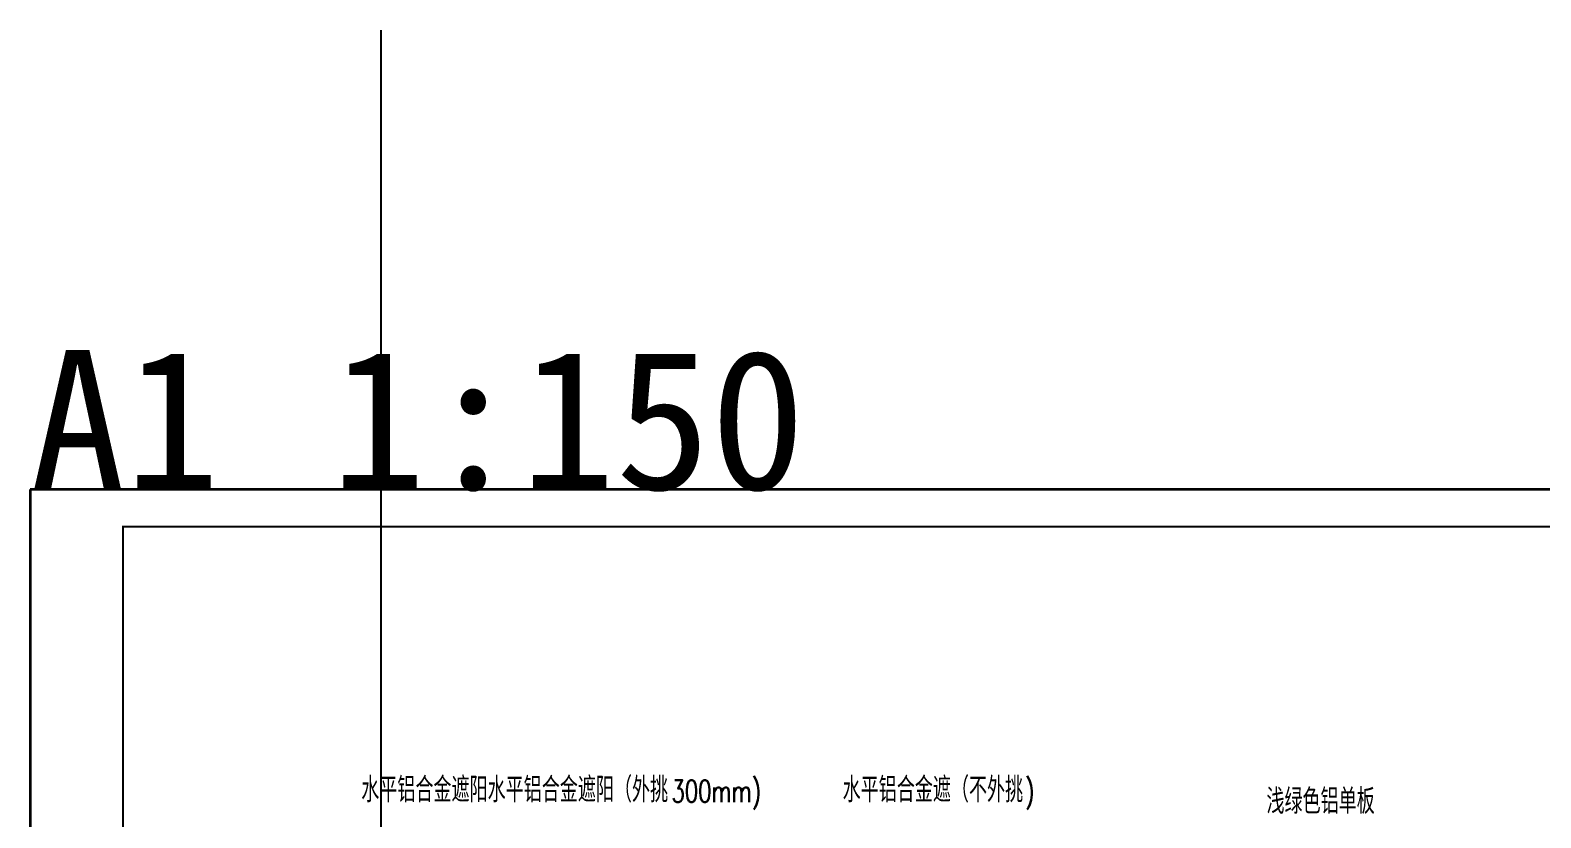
# Model space of a CAD drawing. Header units: millimetres. Extents: x 708158 to 1984082, y -168213 to -53.
# Drawn here: x 708158 to 769185, y -31853 to -53 of the extents above; entities that cross this region are included whole.
import ezdxf

# ---------------------------------------------------------------- set-up
doc = ezdxf.new("R2010")
doc.units = ezdxf.units.MM
doc.header["$LTSCALE"] = 1000
doc.layers.get('0').update_dxf_attribs({"color": 8})
doc.layers.add('PUB_TEXT', color=7, linetype='Continuous')
doc.layers.add('WINDOW', color=4, linetype='Continuous')
doc.layers.add('图框', color=4, linetype='Continuous', lineweight=35)
doc.styles.add('_TCH_DIM', font='SIMPLEX', dxfattribs={"bigfont": 'GBCBIG'})
doc.styles.add('中元黑体', font='simhei.ttf')

# ---------------------------------------------------------------- blocks, each defined once
blk = doc.blocks.new('A$C998f5811')
at = {"layer": '图框', "color": 4}
for p, q in [((-126150, 89100), (-126150, 0)), ((0, 89100), (-126150, 89100))]:
    blk.add_line(p, q, dxfattribs=at)
at = {"layer": '图框', "color": 4, "const_width": 74.2}
blk.add_lwpolyline([(-122400, 1500), (-1500, 1500), (-1500, 87600), (-122400, 87600)], close=True, dxfattribs=at)

msp = doc.modelspace()

# ---------------------------------------------------------------- linework, layer by layer
at = {"layer": 'WINDOW'}
msp.add_line((722337.4, -37729.2), (722337.4, -52.8), dxfattribs=at)

# ---------------------------------------------------------------- block references
msp.add_blockref('A$C998f5811', (834307.6, -107699.9))

# ---------------------------------------------------------------- texts
at = {"layer": 'PUB_TEXT', "style": '_TCH_DIM'}
for s, height, p in [('水平铝合金遮阳水平铝合金遮阳（外挑', 1012.766, (721531.8, -31227.1)), ('水平铝合金遮（不外挑', 1012.77, (740978.9, -31227.1)), ('浅绿色铝单板', 1012.77, (758102.7, -31694.6))]:
    msp.add_text(s, height=height, dxfattribs=at).set_placement(p)
at = {"layer": 'PUB_TEXT', "style": '_TCH_DIM', "width": 0.705882}
for s, p in [('300mm)', (734064.8, -31227.1)), (')', (748351.3, -31227.1))]:
    msp.add_text(s, height=892.5, dxfattribs=at).set_placement(p)
at = {"layer": '图框', "style": '中元黑体'}
for s, p in [('A1', (708157.6, -18599.9)), ('1:150', (720309.5, -18599.9))]:
    msp.add_text(s, height=5632.91, dxfattribs=at).set_placement(p)

doc.saveas('drawing.dxf')
